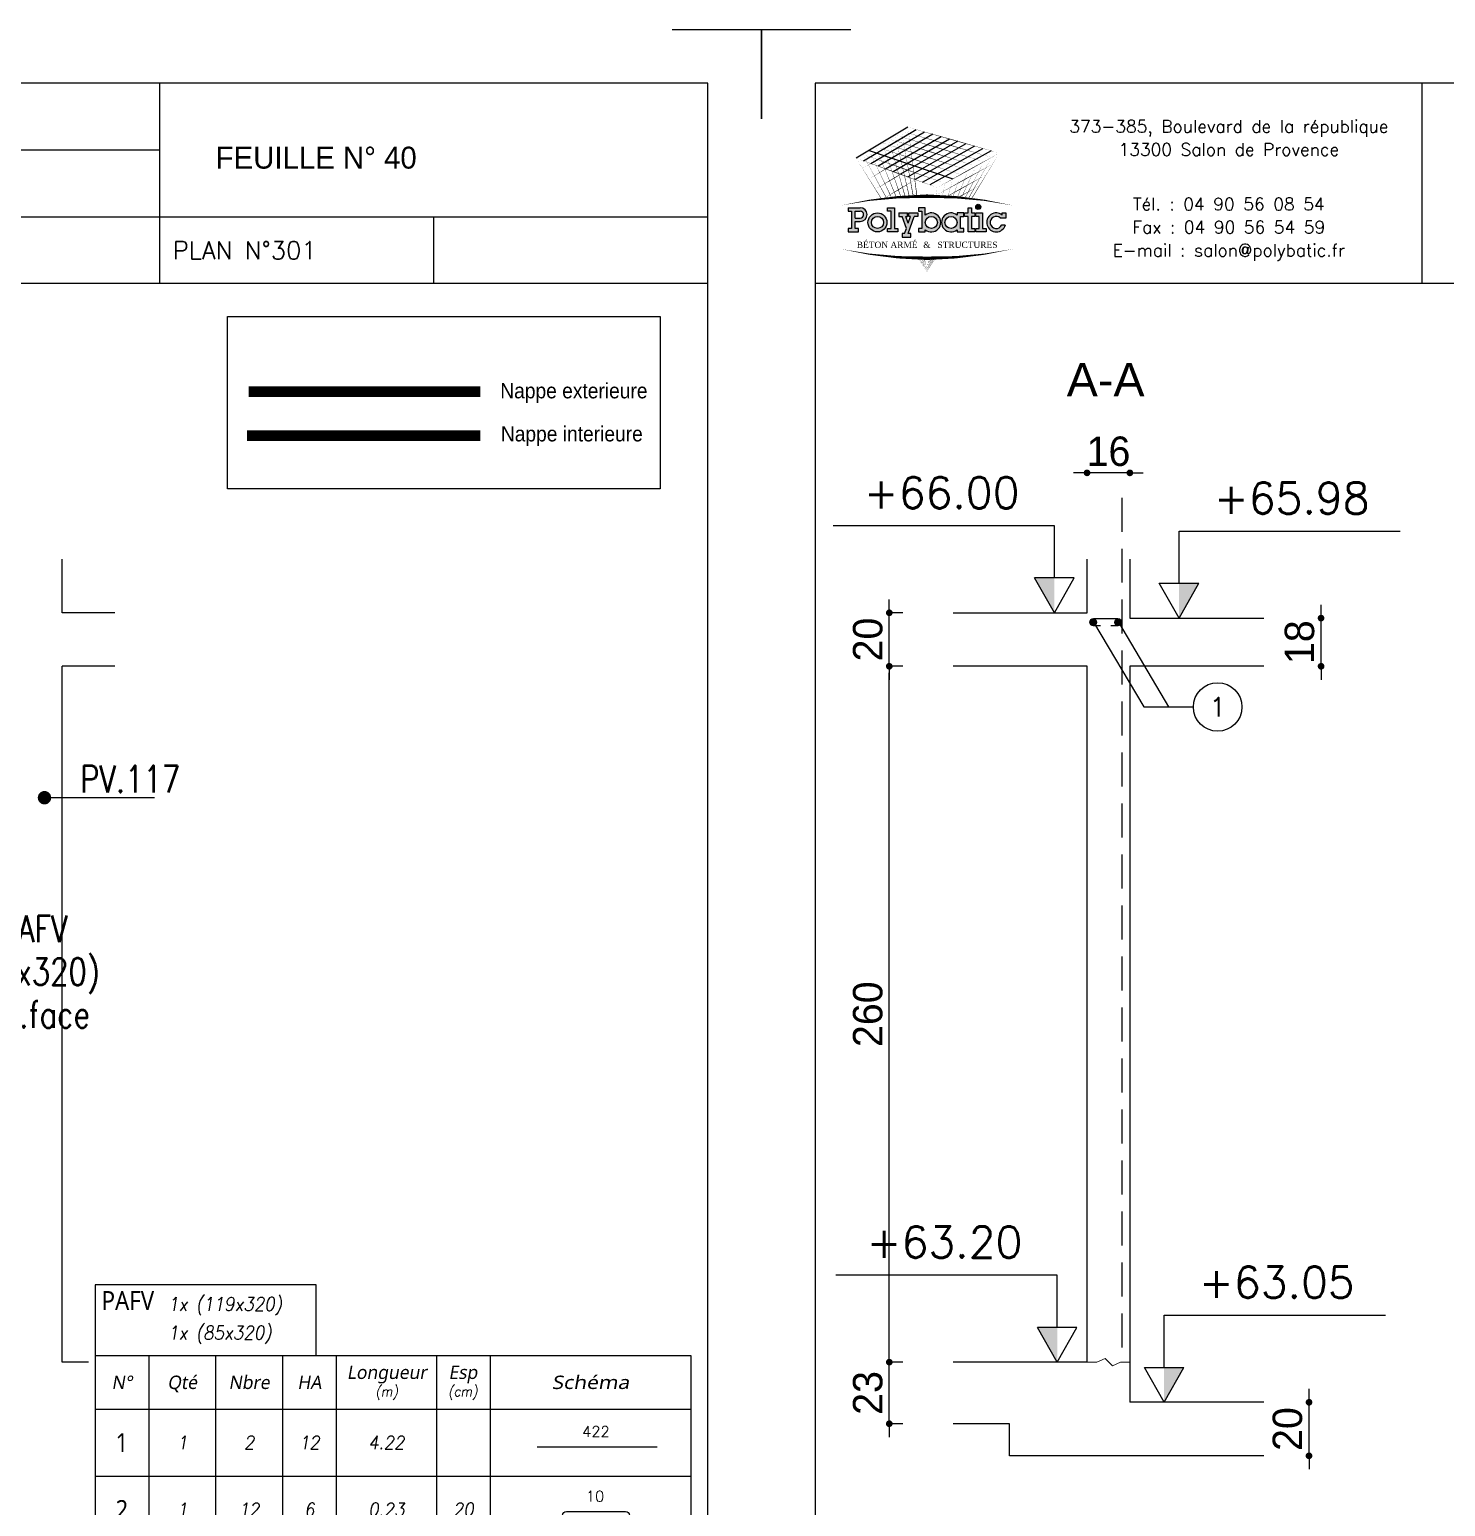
# Model space of a CAD drawing. Header units: metres. Extents: x -5618 to 118954, y -306 to 4637.
# Drawn here: x 30570 to 31099, y 1042 to 1594 of the extents above; entities that cross this region are included whole.
import ezdxf
from ezdxf.enums import TextEntityAlignment as Align

# ---------------------------------------------------------------- set-up
doc = ezdxf.new("R2010")
doc.units = ezdxf.units.M
doc.linetypes.add('CACHE', pattern=[9.525, 6.35, -3.175])
doc.linetypes.add('CACHEX2', pattern=[19.05, 12.7, -6.35])
for name, color, linetype in [('COTATION', 1, 'Continuous'), ('GO-CARTOUCHE', 7, 'Continuous'), ('GO-FER-HA', 140, 'Continuous'), ('GO-TEXTE', 9, 'Continuous'), ('GO-TEXTE-FER', 3, 'Continuous'), ('K_ENT_M_Building_V.76', 7, 'Continuous'), ('STR_COTATION', 1, 'Continuous'), ('STR_TS', 22, 'Continuous'), ('STR_TS_TXT', 7, 'Continuous'), ('STR_VOI-POT', 6, 'Continuous')]:
    doc.layers.add(name, color=color, linetype=linetype)
doc.layers.add('Kofragna_forma', color=7, linetype='Continuous', lineweight=70)
doc.styles.add('GrDimensions', font='simplex.shx')
doc.styles.add('POLYBATIC', font='TIMES.TTF')
doc.styles.add('schéma', font='simplex.shx')
doc.styles.add('Tableau', font='romans.shx', dxfattribs={"width": 0.9, "oblique": 10})
doc.styles.add('Tableau2', font='trebuc.TTF', dxfattribs={"width": 0.9, "oblique": 10})
doc.styles.add('TEXTE', font='romans.shx')
doc.styles.add('TEXTE TS', font='romans.shx', dxfattribs={"width": 0.7, "oblique": 15})
doc.styles.add('TEXTEBA', font='ARIAL.TTF')
doc.dimstyles.new('COUPE-20', dxfattribs={"dimscale": 0.5, "dimtxt": 22, "dimasz": 5, "dimexe": 0.05, "dimexo": 0, "dimgap": 5, "dimtad": 1, "dimdec": 0, "dimdsep": 46, "dimtxsty": 'Standard', "dimblk1": 'DOT', "dimblk2": 'DOT', "dimsah": 1, "dimcen": 0, "dimdle": 150, "dimclrd": 1, "dimclre": 1, "dimclrt": 7, "dimadec": 0, "dimazin": 0, "dimtfac": 1, "dimtdec": 0, "dimtix": 1, "dimtmove": 2, "dimatfit": 3, "dimldrblk": 'DOT', "dimfxl": 0, "dimtvp": 1, "dimtolj": 1, "dimtzin": 0, "dimarcsym": 0})

# ---------------------------------------------------------------- blocks, each defined once
blk = doc.blocks.new('ime')
at = {"layer": 'COTATION', "const_width": 2.5}
blk.add_lwpolyline([(1.25, 0, -1), (-1.25, 0, -1)], format="xyb", close=True, dxfattribs=at)
at = {"layer": 'COTATION'}
blk.add_lwpolyline([(41.09, 0), (0, 0)], dxfattribs=at)
at = {"layer": 'COTATION', "color": 7, "style": 'TEXTE TS', "width": 0.8}
blk.add_attdef('NAME', (9.08, 2), '', height=10, dxfattribs=at)
blk = doc.blocks.new('mrega')
at = {"layer": 'STR_TS_TXT', "style": 'TEXTE TS', "width": 0.8}
for tag, p in [('ST10', (14.48, 0)), ('DIM', (14.48, -16)), ('NOTE', (14.48, -32))]:
    blk.add_attdef(tag, text='', height=10, dxfattribs=at).set_placement(p, align=Align.CENTER)
blk = doc.blocks.new('Désignation')
at = {"layer": 'GO-TEXTE-FER'}
for p, q in [((0, 0.8), (8.9, 0.8)), ((0, 0.8), (0, 0)), ((0.8, 0.8), (0.8, 0)), ((1.8, 0.8), (1.8, 0)), ((2.8, 0.8), (2.8, 0)), ((3.6, 0.8), (3.6, 0)), ((5.1, 0.8), (5.1, 0)), ((5.9, 0.8), (5.9, 0)), ((8.9, 0.8), (8.9, 0)), ((0, 0), (8.9, 0))]:
    blk.add_line(p, q, dxfattribs=at)
at = {"layer": 'GO-TEXTE-FER', "style": 'Tableau2', "oblique": 10}
for s, p in [('N°', (0.4, 0.4)), ('Qté', (1.3, 0.4)), ('Nbre', (2.3, 0.4)), ('HA', (3.2, 0.4)), ('Longueur', (4.356, 0.55)), ('Esp', (5.494, 0.55))]:
    blk.add_text(s, height=0.2, dxfattribs=at).set_placement(p, align=Align.MIDDLE_CENTER)
at = {"layer": 'GO-TEXTE-FER', "style": 'Tableau2', "oblique": 10, "width": 1.2}
blk.add_text('Schéma', height=0.2, dxfattribs=at).set_placement((7.4, 0.4), align=Align.MIDDLE_CENTER)
at = {"layer": 'GO-TEXTE-FER', "color": 7, "style": 'Tableau', "oblique": 10, "width": 0.9}
for s, p in [('(m)', (4.356, 0.265)), ('(cm)', (5.494, 0.265))]:
    blk.add_text(s, height=0.15, dxfattribs=at).set_placement(p, align=Align.MIDDLE_CENTER)
blk = doc.blocks.new('Barre libre')
at = {"layer": 'GO-TEXTE-FER'}
for p, q in [((0, 0), (0, -1)), ((0, 0), (8.9, 0)), ((0.8, 0), (0.8, -1)), ((1.8, 0), (1.8, -1)), ((2.8, 0), (2.8, -1)), ((3.6, 0), (3.6, -1)), ((5.1, 0), (5.1, -1)), ((5.9, 0), (5.9, -1)), ((8.9, 0), (8.9, -1)), ((0, -1), (8.9, -1))]:
    blk.add_line(p, q, dxfattribs=at)
at = {"layer": 'GO-TEXTE-FER', "color": 1}
blk.add_line((6.603, -0.563), (8.394, -0.563), dxfattribs=at)
at = {"layer": 'GO-TEXTE-FER', "style": 'Tableau2', "width": 0.9}
blk.add_attdef('NUMERO', text='', height=0.28, dxfattribs=at).set_placement((0.4, -0.5), align=Align.MIDDLE_CENTER)
at = {"layer": 'GO-TEXTE-FER', "style": 'Tableau', "oblique": 10, "width": 0.9}
for tag, p in [('QUANTITE', (1.3, -0.5)), ('NOMBRE', (2.3, -0.5)), ('NUANCE', (3.2, -0.5)), ('LONGUEUR', (4.35, -0.5)), ('ESPACEMENTS', (5.5, -0.5))]:
    blk.add_attdef(tag, text='', height=0.2, dxfattribs=at).set_placement(p, align=Align.MIDDLE_CENTER)
at = {"layer": 'GO-TEXTE-FER', "color": 1, "style": 'Tableau'}
blk.add_attdef('Longueur', text='', height=0.16, dxfattribs=at).set_placement((7.481, -0.336), align=Align.MIDDLE_CENTER)
blk = doc.blocks.new('Epingle')
at = {"layer": 'GO-TEXTE-FER'}
for p, q in [((0, 0), (0, -1)), ((0, 0), (8.9, 0)), ((0.8, 0), (0.8, -1)), ((1.8, 0), (1.8, -1)), ((2.8, 0), (2.8, -1)), ((3.6, 0), (3.6, -1)), ((5.1, 0), (5.1, -1)), ((5.9, 0), (5.9, -1)), ((8.9, 0), (8.9, -1)), ((0, -1), (8.9, -1))]:
    blk.add_line(p, q, dxfattribs=at)
at = {"layer": 'GO-TEXTE-FER', "color": 1}
blk.add_lwpolyline([(7.162, -0.65), (7.042, -0.65, -1), (7.042, -0.53), (7.922, -0.53, -1), (7.922, -0.65), (7.802, -0.65)], format="xyb", dxfattribs=at)
at = {"layer": 'GO-TEXTE-FER', "style": 'Tableau2', "width": 0.9}
blk.add_attdef('NUMERO', text='', height=0.28, dxfattribs=at).set_placement((0.4, -0.5), align=Align.MIDDLE_CENTER)
at = {"layer": 'GO-TEXTE-FER', "style": 'Tableau', "oblique": 10, "width": 0.9}
for tag, p in [('QUANTITE', (1.3, -0.5)), ('NOMBRE', (2.3, -0.5)), ('NUANCE', (3.2, -0.5)), ('LONGUEUR', (4.35, -0.5)), ('ESPACEMENTS', (5.5, -0.5))]:
    blk.add_attdef(tag, text='', height=0.2, dxfattribs=at).set_placement(p, align=Align.MIDDLE_CENTER)
at = {"layer": 'GO-TEXTE-FER', "color": 1, "style": 'Tableau'}
blk.add_attdef('Longueur', text='', height=0.16, dxfattribs=at).set_placement((7.469, -0.303), align=Align.MIDDLE_CENTER)
blk = doc.blocks.new('A$C492E529B')
h = blk.add_hatch(color=256)
h.paths.add_polyline_path([(-1.983, 0.1), (-2.083, 0.1), (-2.083, 0.3), (-1.933, 0.3, 1), (-1.933, 0.7), (-2.283, 0.7), (-2.283, 0.6), (-2.183, 0.6), (-2.183, 0.1), (-2.283, 0.1), (-2.283, 0), (-1.983, 0)])
h.paths.add_polyline_path([(-2.083, 0.4), (-2.083, 0.6), (-1.933, 0.6, -1), (-1.933, 0.4)], flags=16)
h = blk.add_hatch(color=256)
h.paths.add_polyline_path([(-1.158, 0.275, 1), (-1.708, 0.275, 1)])
h.paths.add_polyline_path([(-1.608, 0.275, -1), (-1.258, 0.275, -1)], flags=16)
for color, points in [(256, [(-0.938, 0.7), (-1.138, 0.7), (-1.138, 0.6), (-1.038, 0.6), (-1.038, 0.1), (-1.138, 0.1), (-1.138, 0), (-0.838, 0), (-0.838, 0.1), (-0.938, 0.1)]), (256, [(-0.367, 0.45), (-0.268, 0.45), (-0.268, 0.55), (-0.523, 0.55), (-0.523, 0.45), (-0.473, 0.45), (-0.543, 0.253), (-0.612, 0.45), (-0.562, 0.45), (-0.562, 0.55), (-0.818, 0.55), (-0.818, 0.45), (-0.718, 0.45), (-0.595, 0.101), (-0.648, -0.05), (-0.718, -0.05), (-0.718, -0.15), (-0.468, -0.15), (-0.468, -0.05), (-0.543, -0.05)]), (256, [(1.393, 0.55), (1.292, 0.55), (1.292, 0.7), (1.193, 0.7), (1.193, 0.55), (1.093, 0.55), (1.093, 0.45), (1.193, 0.45), (1.193, 0), (1.393, 0), (1.393, 0.1), (1.292, 0.1), (1.292, 0.45), (1.393, 0.45)]), (140, [(1.413, 0.725, 1), (1.563, 0.725, 1)]), (256, [(1.613, 0.55), (1.413, 0.55), (1.413, 0.45), (1.513, 0.45), (1.513, 0.1), (1.413, 0.1), (1.413, 0), (1.712, 0), (1.712, 0.1), (1.613, 0.1)]), (256, [(2.13, 0.4), (2.283, 0.4), (2.283, 0.55), (2.183, 0.55), (2.183, 0.487, 3.359496), (2.272, 0.2), (2.166, 0.2, -3.125802)])]:
    blk.add_hatch(color=color).paths.add_polyline_path(points)
h = blk.add_hatch(color=256)
h.paths.add_polyline_path([(-0.047, 0.487), (-0.047, 0.7), (-0.248, 0.7), (-0.248, 0.6), (-0.147, 0.6), (-0.147, 0.1), (-0.248, 0.1), (-0.248, 0), (-0.047, 0), (-0.047, 0.063, 2.12132)])
h.paths.add_polyline_path([(-0.047, 0.275, -1), (0.303, 0.275, -1)], flags=16)
h = blk.add_hatch(color=256)
h.paths.add_polyline_path([(1.073, 0.1), (0.973, 0.1), (0.973, 0.45), (1.073, 0.45), (1.073, 0.55), (0.873, 0.55), (0.873, 0.487, 2.12132), (0.873, 0.063), (0.873, 0), (1.073, 0)])
h.paths.add_polyline_path([(0.523, 0.275, -1), (0.873, 0.275, -1)], flags=16)
for p, q in [((-0.595, 0.101), (-0.718, 0.45)), ((-0.543, 0.253), (-0.612, 0.45)), ((-0.543, -0.05), (-0.367, 0.45)), ((-0.543, 0.253), (-0.473, 0.45)), ((0.873, 0.55), (0.873, 0.487)), ((1.073, 0.55), (0.873, 0.55)), ((0.973, 0.1), (0.973, 0.45)), ((0.973, 0.45), (1.073, 0.45)), ((1.073, 0.45), (1.073, 0.55)), ((-0.648, -0.05), (-0.595, 0.101)), ((0.873, 0.063), (0.873, 0)), ((1.073, 0.1), (0.973, 0.1)), ((1.073, 0), (1.073, 0.1)), ((2.166, 0.2), (2.272, 0.2)), ((0.873, 0), (1.073, 0))]:
    blk.add_line(p, q)
for points in [[(-2.283, 0.7), (-1.933, 0.7)], [(-2.283, 0.7), (-2.283, 0.6), (-2.183, 0.6), (-2.183, 0.1), (-2.283, 0.1), (-2.283, 0), (-1.983, 0), (-1.983, 0.1), (-2.083, 0.1), (-2.083, 0.3), (-1.933, 0.3)], [(-2.083, 0.4), (-2.083, 0.6), (-1.933, 0.6)], [(-1.138, 0.7), (-0.938, 0.7), (-0.938, 0.1), (-0.838, 0.1), (-0.838, 0), (-1.138, 0), (-1.138, 0.1), (-1.038, 0.1), (-1.038, 0.6), (-1.138, 0.6), (-1.138, 0.7)], [(-0.818, 0.55), (-0.562, 0.55)], [(-0.818, 0.55), (-0.818, 0.45), (-0.718, 0.45)], [(-0.612, 0.45), (-0.562, 0.45), (-0.562, 0.55)], [(-0.523, 0.55), (-0.268, 0.55), (-0.268, 0.45), (-0.367, 0.45)], [(-0.473, 0.45), (-0.523, 0.45), (-0.523, 0.55)], [(-0.248, 0.7), (-0.248, 0.6), (-0.147, 0.6), (-0.147, 0.1), (-0.248, 0.1), (-0.248, 0), (-0.047, 0), (-0.047, 0.063)], [(-0.047, 0.487), (-0.047, 0.7), (-0.248, 0.7)], [(1.093, 0.55), (1.193, 0.55), (1.193, 0.7), (1.292, 0.7), (1.292, 0.55), (1.393, 0.55), (1.393, 0.45), (1.292, 0.45), (1.292, 0.1), (1.393, 0.1), (1.393, 0), (1.193, 0), (1.193, 0.45), (1.093, 0.45)], [(1.093, 0.45), (1.093, 0.55)], [(1.413, 0.45), (1.413, 0.55), (1.613, 0.55), (1.613, 0.1), (1.712, 0.1), (1.712, 0), (1.413, 0), (1.413, 0.1), (1.513, 0.1), (1.513, 0.45), (1.413, 0.45)], [(2.183, 0.487), (2.183, 0.55), (2.283, 0.55), (2.283, 0.4), (2.13, 0.4)], [(-2.083, 0.4), (-1.933, 0.4)], [(-0.648, -0.05), (-0.718, -0.05), (-0.718, -0.15), (-0.468, -0.15), (-0.468, -0.05), (-0.543, -0.05)]]:
    blk.add_lwpolyline(points)
for centre, radius in [((-1.433, 0.275), 0.275), ((-1.433, 0.275), 0.175), ((0.128, 0.275), 0.175), ((0.698, 0.275), 0.175)]:
    blk.add_circle(centre, radius)
at = {"color": 140}
blk.add_circle((1.488, 0.725), 0.075, dxfattribs=at)
for centre, radius, start, end in [((-1.933, 0.5), 0.2, 270, 90), ((-1.933, 0.5), 0.1, 270, 90), ((0.128, 0.275), 0.275, 230.4788, 129.5212), ((0.698, 0.275), 0.275, 50.4788, 309.5212), ((2.008, 0.275), 0.275, 50.4788, 344.1734), ((2.008, 0.275), 0.175, 45.5847, 334.6231)]:
    blk.add_arc(centre, radius, start, end)
blk = doc.blocks.new('POLYBATIC')
at = {"color": 140}
for p, q in [((-0.43, 3.281), (-1.602, 2.578)), ((-1.435, 2.518), (-0.241, 3.228)), ((-1.268, 2.457), (-0.053, 3.175)), ((0.135, 3.121), (-1.101, 2.397)), ((-0.934, 2.337), (0.323, 3.068)), ((-0.767, 2.276), (0.511, 3.015)), ((-1.309, 2.754), (0.586, 2.109)), ((0.7, 2.962), (-0.6, 2.216)), ((-0.433, 2.156), (0.888, 2.908)), ((1.076, 2.855), (-0.266, 2.095)), ((-0.099, 2.035), (1.264, 2.802)), ((1.452, 2.749), (0.067, 1.974))]:
    blk.add_line(p, q, dxfattribs=at)
for points in [[(-1.016, 2.93, 0.0156, 0, 0), (-0.43, 3.281, 0, 0, 0)], [(0.122, 2.71, 0.0156, 0, 0), (-0.869, 3.018, 0, 0, 0)], [(-0.491, 1.706, 0.0136, 0, 0), (-0.869, 3.018, 0, 0, 0)], [(-0.838, 2.873, 0.0156, 0, 0), (-0.241, 3.228, 0, 0, 0)], [(0.283, 2.803, 0.0156, 0, 0), (-0.723, 3.105, 0, 0, 0)], [(-0.398, 1.71, 0.014, 0, 0), (-0.723, 3.105, 0, 0, 0)], [(-0.661, 2.816, 0.0156, 0, 0), (-0.053, 3.175, 0, 0, 0)], [(0.444, 2.896, 0.0156, 0, 0), (-0.576, 3.193, 0, 0, 0)], [(-0.309, 1.714, 0.0145, 0, 0), (-0.576, 3.193, 0, 0, 0)], [(-0.483, 2.759, 0.0156, 0, 0), (0.135, 3.121, 0, 0, 0)], [(0.605, 2.988, 0.0156, 0, 0), (-0.43, 3.281, 0, 0, 0)], [(-0.225, 1.716, 0.0149, 0, 0), (-0.43, 3.281, 0, 0, 0)], [(-0.305, 2.702, 0.0156, 0, 0), (0.323, 3.068, 0, 0, 0)], [(-0.128, 2.646, 0.0156, 0, 0), (0.511, 3.015, 0, 0, 0)], [(-1.602, 2.578, 0, 0.0156, 0), (-1.016, 2.93, 0, 0, 0)], [(-1.435, 2.518, 0, 0.0156, 0), (-0.838, 2.873, 0, 0, 0)], [(-0.361, 2.432, 0.0156, 0, 0), (-1.309, 2.754, 0, 0, 0)], [(-0.8, 1.684, 0.0121, 0, 0), (-1.309, 2.754, 0, 0, 0)], [(-1.268, 2.457, 0, 0.0156, 0), (-0.661, 2.816, 0, 0, 0)], [(-0.2, 2.524, 0.0156, 0, 0), (-1.162, 2.842, 0, 0, 0)], [(-0.692, 1.693, 0.0126, 0, 0), (-1.162, 2.842, 0, 0, 0)], [(-1.101, 2.397, 0, 0.0156, 0), (-0.483, 2.759, 0, 0, 0)], [(-0.039, 2.617, 0.0156, 0, 0), (-1.016, 2.93, 0, 0, 0)], [(-0.589, 1.7, 0.0131, 0, 0), (-1.016, 2.93, 0, 0, 0)], [(-0.934, 2.337, 0, 0.0156, 0), (-0.305, 2.702, 0, 0, 0)], [(-0.391, 2.983, 0, 0.0156, 0), (-0.923, 2.663, 0, 0, 0)], [(-0.352, 2.685, 0, 0.0156, 0), (-0.831, 2.397, 0, 0, 0)], [(0.05, 2.589, 0.0156, 0, 0), (0.7, 2.962, 0, 0, 0)], [(1.113, 2.402, 0, 0.0156, 0), (0.122, 2.71, 0, 0, 0)], [(0.227, 2.532, 0.0156, 0, 0), (0.888, 2.908, 0, 0, 0)], [(1.289, 2.5, 0, 0.0156, 0), (0.283, 2.803, 0, 0, 0)], [(0.405, 2.475, 0.0156, 0, 0), (1.076, 2.855, 0, 0, 0)], [(1.465, 2.598, 0, 0.0156, 0), (0.444, 2.896, 0, 0, 0)], [(0.582, 2.418, 0.0156, 0, 0), (1.264, 2.802, 0, 0, 0)], [(1.641, 2.695, 0, 0.0156, 0), (0.605, 2.988, 0, 0, 0)], [(0.76, 2.362, 0.0156, 0, 0), (1.452, 2.749, 0, 0, 0)], [(0.937, 2.305, 0.0156, 0, 0), (1.641, 2.695, 0, 0, 0)], [(1.012, 1.663, 0.012, 0, 0), (1.641, 2.695, 0, 0, 0)], [(-0.684, 2.246, 0.0156, 0, 0), (-1.602, 2.578, 0, 0, 0)], [(-1.031, 1.66, 0.0111, 0, 0), (-1.602, 2.578, 0, 0, 0)], [(-1.456, 2.344, 0, 0.0156, 0), (-0.923, 2.663, 0, 0, 0)], [(-0.522, 2.339, 0.0156, 0, 0), (-1.455, 2.666, 0, 0, 0)], [(-0.913, 1.673, 0.0116, 0, 0), (-1.455, 2.666, 0, 0, 0)], [(-1.31, 2.109, 0, 0.0156, 0), (-0.831, 2.397, 0, 0, 0)], [(-0.767, 2.276, 0, 0.0156, 0), (-0.128, 2.646, 0, 0, 0)], [(-0.312, 2.386, 0, 0.0156, 0), (-0.739, 2.131, 0, 0, 0)], [(-0.6, 2.216, 0, 0.0156, 0), (0.05, 2.589, 0, 0, 0)], [(0.41, 2.012, 0, 0.0156, 0), (-0.522, 2.339, 0, 0, 0)], [(-0.433, 2.156, 0, 0.0156, 0), (0.227, 2.532, 0, 0, 0)], [(0.586, 2.109, 0, 0.0156, 0), (-0.361, 2.432, 0, 0, 0)], [(-0.266, 2.095, 0, 0.0156, 0), (0.405, 2.475, 0, 0, 0)], [(0.762, 2.207, 0, 0.0156, 0), (-0.2, 2.524, 0, 0, 0)], [(-0.099, 2.035, 0, 0.0156, 0), (0.582, 2.418, 0, 0, 0)], [(0.937, 2.305, 0, 0.0156, 0), (-0.039, 2.617, 0, 0, 0)], [(0.067, 1.974, 0, 0.0156, 0), (0.76, 2.362, 0, 0, 0)], [(0.781, 1.685, 0.00933, 0, 0), (1.113, 2.402, 0, 0, 0)], [(0.852, 2.095, 0.0156, 0, 0), (1.491, 2.45, 0, 0, 0)], [(0.865, 1.678, 0.0103, 0, 0), (1.289, 2.5, 0, 0, 0)], [(0.942, 1.67, 0.0112, 0, 0), (1.465, 2.598, 0, 0, 0)], [(-1.165, 1.875, 0, 0.0156, 0), (-0.739, 2.131, 0, 0, 0)], [(0.234, 1.914, 0, 0.0156, 0), (-0.684, 2.246, 0, 0, 0)], [(-0.273, 2.088, 0, 0.0156, 0), (-0.646, 1.864, 0, 0, 0)], [(0.213, 1.74, 0, 0.0156, 0), (0.852, 2.095, 0, 0, 0)], [(0.234, 1.914, 0, 0.0156, 0), (0.937, 2.305, 0, 0, 0)], [(0.349, 1.712, 0.00465, 0, 0), (0.41, 2.012, 0, 0, 0)], [(0.474, 1.706, 0.00597, 0, 0), (0.586, 2.109, 0, 0, 0)], [(0.587, 1.7, 0.00718, 0, 0), (0.762, 2.207, 0, 0, 0)], [(0.689, 1.693, 0.0083, 0, 0), (0.937, 2.305, 0, 0, 0)], [(0.765, 1.884, 0.0156, 0, 0), (1.342, 2.205, 0, 0, 0)], [(-1.953, 1.508, 0, 0.0781, -0.053843), (0, 1.719, 0, 0, 0)], [(-1.019, 1.641, 0, 0.0156, 0), (-0.646, 1.864, 0, 0, 0)], [(-0.234, 1.79, 0, 0.00638, 0), (-0.365, 1.711, 0, 0.00638, 0)], [(1.953, 1.508, 0, 0.0781, 0.053843), (0, 1.719, 0, 0, 0)], [(0.21, 1.716, 0.00323, 0, 0), (0.234, 1.914, 0, 0, 0)], [(0.447, 1.708, 0.00693, 0.0156, 0), (0.767, 1.886, 0, 0, 0)], [(0.68, 1.675, 0.0156, 0, 0), (1.193, 1.96, 0, 0, 0)], [(0.96, 1.668, 0.00293, 0, 0), (1.044, 1.715, 0, 0, 0)], [(-1.953, 0.523, 0, 0.0781, 0.053843), (0, 0.312, 0, 0, 0)], [(1.953, 0.523, 0, 0.0781, -0.053843), (0, 0.312, 0, 0, 0)], [(0, 0, 0, 0.00381, 0), (-0.195, 0.315, 0, 0.00381, 0)], [(0, 0, 0, 0.00368, 0), (-0.171, 0.314, 0, 0.00368, 0)], [(0, 0, 0, 0.00356, 0), (-0.149, 0.314, 0, 0.00356, 0)], [(0, 0, 0, 0.00345, 0), (-0.128, 0.313, 0, 0.00345, 0)], [(0, 0, 0, 0.00334, 0), (-0.109, 0.313, 0, 0.00334, 0)], [(0, 0, 0, 0.00324, 0), (-0.09, 0.313, 0, 0.00324, 0)], [(0, 0, 0, 0.00315, 0), (-0.073, 0.313, 0, 0.00315, 0)], [(0, 0, 0, 0.00306, 0), (-0.056, 0.313, 0, 0.00306, 0)], [(0, 0, 0, 0.00306, 0), (-0.056, 0.313, 0, 0.00306, 0)], [(0, 0, 0, 0.00298, 0), (-0.041, 0.313, 0, 0.00298, 0)], [(0, 0, 0, 0.0051, 0), (0.038, 0.313, 0, 0.0051, 0)], [(0, 0, 0, 0.00425, 0), (0.127, 0.313, 0, 0.00425, 0)], [(0, 0, 0, 0.00408, 0), (0.145, 0.314, 0, 0.00408, 0)], [(0, 0, 0, 0.00392, 0), (0.162, 0.314, 0, 0.00392, 0)], [(0, 0, 0, 0.00378, 0), (0.177, 0.314, 0, 0.00378, 0)], [(0, 0, 0, 0.00365, 0), (0.191, 0.315, 0, 0.00365, 0)], [(0, 0, 0, 0.00486, 0), (0.064, 0.313, 0, 0.00486, 0)], [(0, 0, 0, 0.00464, 0), (0.087, 0.313, 0, 0.00464, 0)], [(0, 0, 0, 0.00443, 0), (0.108, 0.313, 0, 0.00443, 0)]]:
    blk.add_lwpolyline(points, format="xyseb", dxfattribs=at)
at = {"color": 5, "xscale": 0.78125, "yscale": 0.78125, "zscale": 0.78125}
blk.add_blockref('A$C492E529B', (0, 0.91), dxfattribs=at)
at = {"lineweight": 60, "style": 'POLYBATIC'}
for s, p in [('BÉTON ARMÉ', (-1.587, 0.547)), ('STRUCTURES', (0.24, 0.547))]:
    blk.add_text(s, height=0.1406, dxfattribs=at).set_placement(p)
at = {"color": 140, "style": 'POLYBATIC'}
blk.add_text('&', height=0.141, dxfattribs=at).set_placement((0, 0.547), align=Align.CENTER)
blk = doc.blocks.new('_DOT')
at = {"color": 0, "linetype": 'ByBlock'}
blk.add_line((-0.5, 0), (-1, 0), dxfattribs=at)
at = {"color": 0, "linetype": 'ByBlock', "const_width": 0.5}
blk.add_lwpolyline([(-0.25, 0, 1), (0.25, 0, 1)], format="xyb", close=True, dxfattribs=at)
blk = doc.blocks.new('*D924')
at = {"layer": 'COTATION', "color": 1, "lineweight": -2, "ltscale": 4.5}
for p, q in [((30890.94, 1098.29), (30890.94, 1100.79)), ((30895.94, 1095.79), (30890.92, 1095.79)), ((30890.94, 1072.79), (30890.94, 1095.79)), ((30895.94, 1072.79), (30890.92, 1072.79)), ((30890.94, 1070.29), (30890.94, 1067.79))]:
    blk.add_line(p, q, dxfattribs=at)
at = {"layer": 'DEFPOINTS', "color": 0, "lineweight": -3, "ltscale": 4.5}
for p in [(30890.94, 1095.79), (30914.79, 1095.79), (30914.79, 1072.79)]:
    blk.add_point(p, dxfattribs=at)
at = {"layer": 'COTATION', "color": 1, "lineweight": -2, "ltscale": 4.5, "xscale": 2.5, "yscale": 2.5, "zscale": 2.5}
for p, rotation in [((30890.94, 1095.79), 270), ((30890.94, 1072.79), 90)]:
    blk.add_blockref('_DOT', p, dxfattribs=dict(at, rotation=rotation))
at = {"layer": 'COTATION', "color": 7, "lineweight": -3, "ltscale": 4.5, "insert": (30882.94, 1084.29), "char_height": 11, "attachment_point": 5, "rotation": 90}
blk.add_mtext('\\A1;23', dxfattribs=at)
blk = doc.blocks.new('*D925')
at = {"layer": 'COTATION', "color": 1, "lineweight": -2, "ltscale": 4.5}
for p, q in [((30895.94, 1355.79), (30890.92, 1355.79)), ((30890.94, 1098.29), (30890.94, 1353.29)), ((30895.94, 1095.79), (30890.92, 1095.79))]:
    blk.add_line(p, q, dxfattribs=at)
at = {"layer": 'DEFPOINTS', "color": 0, "lineweight": -3, "ltscale": 4.5}
for p in [(30890.94, 1355.79), (30914.79, 1355.79), (30914.79, 1095.79)]:
    blk.add_point(p, dxfattribs=at)
at = {"layer": 'COTATION', "color": 1, "lineweight": -2, "ltscale": 4.5, "xscale": 2.5, "yscale": 2.5, "zscale": 2.5}
for p, rotation in [((30890.94, 1355.79), 90), ((30890.94, 1095.79), 270)]:
    blk.add_blockref('_DOT', p, dxfattribs=dict(at, rotation=rotation))
at = {"layer": 'COTATION', "color": 7, "lineweight": -3, "ltscale": 4.5, "insert": (30882.94, 1225.79), "char_height": 11, "attachment_point": 5, "rotation": 90}
blk.add_mtext('\\A1;260', dxfattribs=at)
blk = doc.blocks.new('*D926')
at = {"layer": 'COTATION', "color": 1, "lineweight": -2, "ltscale": 4.5}
for p, q in [((30890.94, 1378.29), (30890.94, 1380.79)), ((30895.94, 1375.79), (30890.92, 1375.79)), ((30890.94, 1355.79), (30890.94, 1375.79)), ((30895.94, 1355.79), (30890.92, 1355.79)), ((30890.94, 1353.29), (30890.94, 1350.79))]:
    blk.add_line(p, q, dxfattribs=at)
at = {"layer": 'DEFPOINTS', "color": 0, "lineweight": -3, "ltscale": 4.5}
for p in [(30890.94, 1375.79), (30914.79, 1375.79), (30914.79, 1355.79)]:
    blk.add_point(p, dxfattribs=at)
at = {"layer": 'COTATION', "color": 1, "lineweight": -2, "ltscale": 4.5, "xscale": 2.5, "yscale": 2.5, "zscale": 2.5}
for p, rotation in [((30890.94, 1375.79), 270), ((30890.94, 1355.79), 90)]:
    blk.add_blockref('_DOT', p, dxfattribs=dict(at, rotation=rotation))
at = {"layer": 'COTATION', "color": 7, "lineweight": -3, "ltscale": 4.5, "insert": (30882.94, 1365.79), "char_height": 11, "attachment_point": 5, "rotation": 90}
blk.add_mtext('\\A1;20', dxfattribs=at)
blk = doc.blocks.new('*D927')
at = {"layer": 'DEFPOINTS', "color": 0, "lineweight": -3, "ltscale": 4.5}
for p in [(30964.79, 1428.07), (30964.79, 1395.79, 187.69), (30980.79, 1395.79, 187.69)]:
    blk.add_point(p, dxfattribs=at)
at = {"layer": 'STR_COTATION', "color": 1, "lineweight": -2, "ltscale": 4.5}
for p, q in [((30962.29, 1428.07), (30959.79, 1428.07)), ((30964.79, 1428.08), (30964.79, 1428.09)), ((30980.79, 1428.07), (30964.79, 1428.07)), ((30980.79, 1428.08), (30980.79, 1428.09)), ((30983.29, 1428.07), (30985.79, 1428.07))]:
    blk.add_line(p, q, dxfattribs=at)
at = {"layer": 'STR_COTATION', "color": 1, "lineweight": -2, "ltscale": 4.5, "xscale": 2.5, "yscale": 2.5, "zscale": 2.5}
blk.add_blockref('_DOT', (30964.79, 1428.07), dxfattribs=at)
at = {"layer": 'STR_COTATION', "color": 1, "lineweight": -2, "ltscale": 4.5, "xscale": 2.5, "yscale": 2.5, "zscale": 2.5, "rotation": 180}
blk.add_blockref('_DOT', (30980.79, 1428.07), dxfattribs=at)
at = {"layer": 'STR_COTATION', "color": 7, "lineweight": -3, "ltscale": 4.5, "insert": (30972.79, 1436.07), "char_height": 11, "attachment_point": 5}
blk.add_mtext('\\A1;16', dxfattribs=at)
blk = doc.blocks.new('*D928')
at = {"layer": 'DEFPOINTS', "color": 0, "lineweight": -3, "ltscale": 4.5}
for p in [(31030.79, 1080.79, 187.69), (31047.69, 1080.79), (31028.81, 1060.79, 187.69)]:
    blk.add_point(p, dxfattribs=at)
at = {"layer": 'STR_COTATION', "color": 1, "lineweight": -2, "ltscale": 4.5}
for p, q in [((31047.69, 1083.29), (31047.69, 1085.79)), ((31047.69, 1060.79), (31047.69, 1080.79)), ((31047.71, 1080.79), (31047.72, 1080.79)), ((31047.71, 1060.79), (31047.72, 1060.79)), ((31047.69, 1058.29), (31047.69, 1055.79))]:
    blk.add_line(p, q, dxfattribs=at)
at = {"layer": 'STR_COTATION', "color": 1, "lineweight": -2, "ltscale": 4.5, "xscale": 2.5, "yscale": 2.5, "zscale": 2.5}
for p, rotation in [((31047.69, 1080.79), 270), ((31047.69, 1060.79), 90)]:
    blk.add_blockref('_DOT', p, dxfattribs=dict(at, rotation=rotation))
at = {"layer": 'STR_COTATION', "color": 7, "lineweight": -3, "ltscale": 4.5, "insert": (31039.69, 1070.79), "char_height": 11, "attachment_point": 5, "rotation": 90}
blk.add_mtext('\\A1;20', dxfattribs=at)
blk = doc.blocks.new('*D923')
at = {"layer": 'DEFPOINTS', "color": 0, "lineweight": -3, "ltscale": 4.5}
for p in [(31030.79, 1373.79, 281.53), (31052.19, 1373.79), (31030.79, 1355.79, 281.53)]:
    blk.add_point(p, dxfattribs=at)
at = {"layer": 'STR_COTATION', "color": 1, "lineweight": -2, "ltscale": 4.5}
for p, q in [((31052.19, 1376.29), (31052.19, 1378.79)), ((31052.19, 1355.79), (31052.19, 1373.79)), ((31052.21, 1373.79), (31052.21, 1373.79)), ((31052.19, 1353.29), (31052.19, 1350.79)), ((31052.21, 1355.79), (31052.21, 1355.79))]:
    blk.add_line(p, q, dxfattribs=at)
at = {"layer": 'STR_COTATION', "color": 1, "lineweight": -2, "ltscale": 4.5, "xscale": 2.5, "yscale": 2.5, "zscale": 2.5}
for p, rotation in [((31052.19, 1373.79), 270), ((31052.19, 1355.79), 90)]:
    blk.add_blockref('_DOT', p, dxfattribs=dict(at, rotation=rotation))
at = {"layer": 'STR_COTATION', "color": 7, "lineweight": -3, "ltscale": 4.5, "insert": (31044.19, 1364.79), "char_height": 11, "attachment_point": 5, "rotation": 90}
blk.add_mtext('\\A1;18', dxfattribs=at)

msp = doc.modelspace()

# ---------------------------------------------------------------- linework, layer by layer
for p, q in [((30618.37, 1573.74), (30618.37, 1498.77)), ((30455.4, 1548.71), (30618.37, 1548.71)), ((30455.4, 1523.72), (30618.37, 1523.72)), ((30618.37, 1523.74), (30823.22, 1523.74)), ((30720.71, 1523.74), (30720.71, 1498.77))]:
    msp.add_line(p, q)
at = {"color": 7, "linetype": 'Continuous', "lineweight": -3}
for p, q in [((30959.96, 1388.79, 187.69), (30945.21, 1388.79, 187.69)), ((30952.58, 1375.79, 187.69), (30945.21, 1388.79, 187.69)), ((30959.96, 1388.79, 187.69), (30945.21, 1388.79, 187.69)), ((30952.58, 1375.79, 187.69), (30945.21, 1388.79, 187.69)), ((30952.58, 1375.79, 187.69), (30959.96, 1388.79, 187.69)), ((30952.58, 1375.79, 187.69), (30959.96, 1388.79, 187.69)), ((30991.77, 1386.79, 281.53), (31006.52, 1386.79, 281.53)), ((30999.15, 1373.79, 281.53), (30991.77, 1386.79, 281.53)), ((30991.77, 1386.79, 281.53), (31006.52, 1386.79, 281.53)), ((30999.15, 1373.79, 281.53), (30991.77, 1386.79, 281.53)), ((30999.15, 1373.79, 281.53), (31006.52, 1386.79, 281.53)), ((30999.15, 1373.79, 281.53), (31006.52, 1386.79, 281.53)), ((30961.01, 1108.79, 187.69), (30946.26, 1108.79, 187.69)), ((30953.64, 1095.79, 187.69), (30946.26, 1108.79, 187.69)), ((30961.01, 1108.79, 187.69), (30946.26, 1108.79, 187.69)), ((30953.64, 1095.79, 187.69), (30946.26, 1108.79, 187.69)), ((30953.64, 1095.79, 187.69), (30961.01, 1108.79, 187.69)), ((30953.64, 1095.79, 187.69), (30961.01, 1108.79, 187.69)), ((30986.2, 1093.79, 187.69), (31000.95, 1093.79, 187.69)), ((30993.58, 1080.79, 187.69), (30986.2, 1093.79, 187.69)), ((30986.2, 1093.79, 187.69), (31000.95, 1093.79, 187.69)), ((30993.58, 1080.79, 187.69), (30986.2, 1093.79, 187.69)), ((30993.58, 1080.79, 187.69), (31000.95, 1093.79, 187.69)), ((30993.58, 1080.79, 187.69), (31000.95, 1093.79, 187.69))]:
    msp.add_line(p, q, dxfattribs=at)
for points in [[(30809.89, 1593.71), (30843.22, 1593.71), (30843.22, 1560.38)], [(30843.22, 1560.38), (30843.22, 1593.71), (30876.55, 1593.71)], [(31089.86, 1573.71), (31089.86, 1498.77)], [(30823.22, 1498.77), (29873.32, 1498.77)], [(32223.08, 1498.77), (30863.22, 1498.77)]]:
    msp.add_lwpolyline(points)
for points in [[(29873.32, 1573.71), (29873.32, 913.78), (30823.22, 913.78), (30823.22, 1573.71)], [(30863.22, 1573.71), (30863.22, 623.81), (32223.08, 623.81), (32223.08, 1573.71)]]:
    msp.add_lwpolyline(points, close=True)
at = {"lineweight": 18, "elevation": 187.69}
msp.add_lwpolyline([(30980.79, 1095.79), (30977.32, 1095.79), (30974.3, 1094.36), (30971.55, 1097.13), (30968.39, 1095.79), (30964.79, 1095.79)], dxfattribs=at)
at = {"color": 7, "linetype": 'Continuous', "lineweight": -3}
for points in [[(30945.21, 1388.79, 187.69), (30952.58, 1375.79, 187.69), (30952.58, 1388.76, 187.69)], [(30945.21, 1388.79, 187.69), (30952.58, 1375.79, 187.69), (30952.58, 1388.76, 187.69)], [(31006.52, 1386.79, 281.53), (30999.15, 1373.79, 281.53), (30999.15, 1386.76, 281.53)], [(31006.52, 1386.79, 281.53), (30999.15, 1373.79, 281.53), (30999.15, 1386.76, 281.53)], [(30946.26, 1108.79, 187.69), (30953.64, 1095.79, 187.69), (30953.64, 1108.75, 187.69)], [(30946.26, 1108.79, 187.69), (30953.64, 1095.79, 187.69), (30953.64, 1108.75, 187.69)], [(31000.95, 1093.79, 187.69), (30993.58, 1080.79, 187.69), (30993.58, 1093.75, 187.69)], [(31000.95, 1093.79, 187.69), (30993.58, 1080.79, 187.69), (30993.58, 1093.75, 187.69)]]:
    msp.add_solid(points, dxfattribs=at)
at = {"layer": 'GO-FER-HA', "elevation": 93.84}
for points in [[(30967.16, 1372.22), (30985.94, 1340.59), (31004.53, 1340.59)], [(30976.49, 1372.22), (30995.27, 1340.59), (31004.53, 1340.59)]]:
    msp.add_lwpolyline(points, dxfattribs=at)
at = {"layer": 'GO-FER-HA'}
msp.add_circle((31013.58, 1340.59, 93.84), 9.06, dxfattribs=at)
at = {"layer": 'GO-TEXTE-FER'}
msp.add_lwpolyline([(30594.35, 1098.25), (30676.85, 1098.25), (30676.85, 1124.68), (30594.35, 1124.68)], close=True, dxfattribs=at)
at = {"layer": 'K_ENT_M_Building_V.76', "color": 30, "linetype": 'Continuous', "lineweight": -3}
for p, q in [((30946.08, 1408.29, 187.69), (30869.94, 1408.29, 187.69)), ((30946.08, 1408.29, 187.69), (30869.94, 1408.29, 187.69)), ((30952.58, 1408.29, 187.69), (30946.08, 1408.29, 187.69)), ((30952.58, 1408.29, 187.69), (30946.08, 1408.29, 187.69)), ((30952.58, 1388.79, 187.69), (30952.58, 1408.29, 187.69)), ((30952.58, 1388.79, 187.69), (30952.58, 1408.29, 187.69)), ((30999.15, 1386.79, 281.53), (30999.15, 1406.29, 281.53)), ((30999.15, 1406.29, 281.53), (31005.65, 1406.29, 281.53)), ((30999.15, 1386.79, 281.53), (30999.15, 1406.29, 281.53)), ((30999.15, 1406.29, 281.53), (31005.65, 1406.29, 281.53)), ((31005.65, 1406.29, 281.53), (31081.79, 1406.29, 281.53)), ((31005.65, 1406.29, 281.53), (31081.79, 1406.29, 281.53)), ((30947.14, 1128.29, 187.69), (30871, 1128.29, 187.69)), ((30947.14, 1128.29, 187.69), (30871, 1128.29, 187.69)), ((30953.64, 1128.29, 187.69), (30947.14, 1128.29, 187.69)), ((30953.64, 1128.29, 187.69), (30947.14, 1128.29, 187.69)), ((30953.64, 1108.79, 187.69), (30953.64, 1128.29, 187.69)), ((30953.64, 1108.79, 187.69), (30953.64, 1128.29, 187.69)), ((30993.58, 1093.79, 187.69), (30993.58, 1113.29, 187.69)), ((30993.58, 1113.29, 187.69), (31000.08, 1113.29, 187.69)), ((30993.58, 1093.79, 187.69), (30993.58, 1113.29, 187.69)), ((30993.58, 1113.29, 187.69), (31000.08, 1113.29, 187.69)), ((31000.08, 1113.29, 187.69), (31076.22, 1113.29, 187.69)), ((31000.08, 1113.29, 187.69), (31076.22, 1113.29, 187.69))]:
    msp.add_line(p, q, dxfattribs=at)
at = {"layer": 'Kofragna_forma', "color": 4, "lineweight": -3}
for p, q in [((30581.98, 1375.79, 187.69), (30581.98, 1395.79, 187.69)), ((30964.79, 1375.79, 187.69), (30964.79, 1395.79, 187.69)), ((30980.79, 1395.79, 187.69), (30980.79, 1373.79, 187.69)), ((30601.67, 1375.79, 187.69), (30581.98, 1375.79, 187.69)), ((30914.79, 1375.79, 187.69), (30964.79, 1375.79, 187.69)), ((30980.79, 1373.79, 281.53), (31030.79, 1373.79, 281.53)), ((30581.98, 1095.79, 187.69), (30581.98, 1355.79, 187.69)), ((30601.67, 1355.79, 187.69), (30581.98, 1355.79, 187.69)), ((30964.79, 1355.79, 187.69), (30914.79, 1355.79, 187.69)), ((30964.79, 1095.79, 187.69), (30964.79, 1355.79, 187.69)), ((30980.79, 1355.79, 187.69), (30980.79, 1080.79, 187.69)), ((31030.79, 1355.79, 281.53), (30980.79, 1355.79, 281.53)), ((30591.82, 1095.79, 187.69), (30581.98, 1095.79, 187.69)), ((30964.79, 1095.79, 187.69), (30914.79, 1095.79, 187.69)), ((31030.79, 1080.79, 187.69), (30980.79, 1080.79, 187.69)), ((30935.79, 1072.79, 187.69), (30914.79, 1072.79, 187.69)), ((30935.79, 1060.79, 187.69), (30935.79, 1072.79, 187.69)), ((31030.79, 1060.79, 187.69), (30935.79, 1060.79, 187.69))]:
    msp.add_line(p, q, dxfattribs=at)
at = {"layer": 'STR_TS', "color": 7}
msp.add_lwpolyline([(30643.8, 1486.45), (30805.34, 1486.45), (30805.34, 1422.16), (30643.8, 1422.16)], close=True, dxfattribs=at)
at = {"layer": 'STR_TS', "linetype": 'CACHE', "ltscale": 2, "const_width": 4}
msp.add_lwpolyline([(30738.22, 1458.45), (30651.66, 1458.45)], dxfattribs=at)
at = {"layer": 'STR_TS', "const_width": 4}
msp.add_lwpolyline([(30738.22, 1442), (30651.1, 1442)], dxfattribs=at)
at = {"layer": 'STR_VOI-POT', "color": 1, "linetype": 'CACHEX2', "elevation": 187.69}
msp.add_lwpolyline([(30977.78, 1418.79), (30977.78, 1095.79)], dxfattribs=at)
at = {"layer": 'STR_VOI-POT', "const_width": 1.44, "elevation": 93.84}
for points in [[(30966.44, 1372.22, -1), (30967.88, 1372.22, -1)], [(30975.62, 1372.22, -1), (30977.06, 1372.22, -1)]]:
    msp.add_lwpolyline(points, format="xyb", close=True, dxfattribs=at)
at = {"layer": 'STR_VOI-POT', "elevation": 93.84}
msp.add_lwpolyline([(30969.78, 1370.92), (30967.16, 1370.92, -0.414214), (30965.85, 1372.22), (30965.85, 1372.31, -0.414214), (30967.16, 1373.62), (30976.34, 1373.62, -0.431995), (30977.65, 1372.22), (30977.65, 1372.22, -0.414214), (30976.34, 1370.92), (30973.73, 1370.92)], format="xyb", dxfattribs=at)

# ---------------------------------------------------------------- block references
at = {"xscale": 16.49835000000894, "yscale": 16.49834999989253, "zscale": 16.49835000000003}
msp.add_blockref('POLYBATIC', (30904.99, 1503.09), dxfattribs=at)
at = {"layer": 'COTATION'}
ref = msp.add_blockref('ime', (30575.44, 1306.69, 187.69), dxfattribs=at)
ref.add_attrib('NAME', 'PV.117', (30588.71, 1308.69, 187.69), dxfattribs={"color": 7, "height": 10, "style": 'TEXTE TS', "width": 0.8})
at = {"layer": 'GO-FER-HA', "xscale": 25, "yscale": 25, "zscale": 25}
msp.add_blockref('Désignation', (30594.35, 1078.25), dxfattribs=at)
at = {"layer": 'GO-TEXTE-FER', "xscale": 25, "yscale": 25, "zscale": 25}
for name, p, values in [('Barre libre', (30594.35, 1078.25), {'NUMERO': '1', 'QUANTITE': '1', 'NOMBRE': '2', 'NUANCE': '12', 'Longueur': '422', 'LONGUEUR': '4.22'}), ('Epingle', (30594.35, 1053.25), {'NUMERO': '2', 'QUANTITE': '1', 'NOMBRE': '12', 'NUANCE': '6', 'Longueur': '10', 'LONGUEUR': '0.23', 'ESPACEMENTS': '20'})]:
    msp.add_blockref(name, p, dxfattribs=at).add_auto_attribs(values)
at = {"layer": 'STR_TS_TXT'}
ref = msp.add_blockref('mrega', (30585.67, 1252.69, 375.38), dxfattribs=dict(at, xscale=-1))
ref.add_attrib('NOTE', 'ext.face', dxfattribs={"height": 10, "style": 'TEXTE TS', "width": 0.8}).set_placement((30571.2, 1220.69, 375.38), align=Align.CENTER)
ref.add_attrib('ST10', 'PAFV', dxfattribs={"height": 10, "style": 'TEXTE TS', "width": 0.8}).set_placement((30571.2, 1252.69, 375.38), align=Align.CENTER)
ref.add_attrib('DIM', '(85x320)', dxfattribs={"height": 10, "style": 'TEXTE TS', "width": 0.8}).set_placement((30571.2, 1236.69, 375.38), align=Align.CENTER)

# ---------------------------------------------------------------- texts
at = {"style": 'schéma'}
for s, p in [('373-385, Boulevard de la république', (31017.74, 1555.18)), ('13300 Salon de Provence', (31017.74, 1546.55)), ('Tél. : 04 90 56 08 54', (31017.74, 1526.16)), ('Fax : 04 90 56 54 59', (31017.74, 1517.53)), ('E-mail : salon@polybatic.fr', (31017.74, 1508.9))]:
    msp.add_text(s, height=4.6662, dxfattribs=at).set_placement(p, align=Align.CENTER)
at = {"linetype": 'ByBlock', "lineweight": -3, "ltscale": 4.5}
msp.add_text('FEUILLE N° 40', height=8.2, dxfattribs=at).set_placement((30639.37, 1541.74))
at = {"style": 'schéma'}
msp.add_text('PLAN N°301', height=6.666, dxfattribs=at).set_placement((30623.37, 1507.89))
at = {"layer": 'GO-CARTOUCHE', "color": 2, "style": 'TEXTEBA', "width": 0.9}
for s, p in [('Nappe exterieure', (30773.15, 1455.9)), ('Nappe interieure', (30772.38, 1439.81))]:
    msp.add_text(s, height=5.7024, dxfattribs=at).set_placement(p, align=Align.CENTER)
at = {"layer": 'GO-FER-HA', "style": 'TEXTE'}
msp.add_text('1', height=7.2, dxfattribs=at).set_placement((31013.58, 1340.59, 93.84), align=Align.MIDDLE_CENTER)
at = {"layer": 'GO-TEXTE', "style": 'TEXTEBA'}
msp.add_text('A-A', height=12.497, dxfattribs=at).set_placement((30957.19, 1456.62, 187.69))
at = {"layer": 'GO-TEXTE-FER', "style": 'Tableau', "oblique": 10, "width": 0.9}
for s, p in [('1x (119x320)', (30621.62, 1114.97)), ('1x (85x320)', (30621.62, 1104.28))]:
    msp.add_text(s, height=5.0562, dxfattribs=at).set_placement(p)
at = {"layer": 'GO-TEXTE-FER', "style": 'Tableau2', "width": 0.9}
msp.add_attdef('PAFV', text='1', height=7.08, dxfattribs=at).set_placement((30606.58, 1118.81), align=Align.MIDDLE_CENTER)
at = {"layer": 'K_ENT_M_Building_V.76', "color": 0, "linetype": 'Continuous', "lineweight": -3, "char_height": 11.7, "style": 'GrDimensions'}
for s, insert, attachment_point in [('+66.00', (30939.58, 1414.79, 187.69), 9), ('+65.98', (31012.15, 1412.79, 281.53), 7), ('\\A1;+63.20', (30940.64, 1134.79, 187.69), 9), ('\\A1;+63.05', (31006.58, 1119.79, 187.69), 7)]:
    msp.add_mtext(s, dxfattribs=dict(at, insert=insert, attachment_point=attachment_point))

# ---------------------------------------------------------------- dimensions: what is measured, and where the dimension line sits
at = {"layer": 'COTATION', "lineweight": -3, "ltscale": 4.5}
for base, p1, p2, picture, middle in [((30890.94, 1375.79, 93.84), (30914.79, 1355.79, 93.84), (30914.79, 1375.79, 93.84), '*D926', (30882.94, 1365.79, 93.84)), ((30890.94, 1355.79, 93.84), (30914.79, 1095.79, 93.84), (30914.79, 1355.79, 93.84), '*D925', (30882.94, 1225.79, 93.84)), ((30890.94, 1095.79, 93.84), (30914.79, 1072.79, 93.84), (30914.79, 1095.79, 93.84), '*D924', (30882.94, 1084.29, 93.84))]:
    dim = msp.add_linear_dim(base=base, p1=p1, p2=p2, angle=90, dimstyle='COUPE-20', dxfattribs=at)
    dim.commit()
    dim.dimension.update_dxf_attribs({"geometry": picture, "text_midpoint": middle})
at = {"layer": 'STR_COTATION', "lineweight": -3, "ltscale": 4.5}
for base, p1, p2, angle, picture, middle in [((30964.79, 1428.07), (30980.79, 1395.79, 187.69), (30964.79, 1395.79, 187.69), 180, '*D927', (30972.79, 1436.07)), ((31052.19, 1373.79), (31030.79, 1355.79, 281.53), (31030.79, 1373.79, 281.53), 90, '*D923', (31044.19, 1364.79)), ((31047.69, 1080.79), (31028.81, 1060.79, 187.69), (31030.79, 1080.79, 187.69), 90, '*D928', (31039.69, 1070.79))]:
    dim = msp.add_linear_dim(base=base, p1=p1, p2=p2, angle=angle, dimstyle='COUPE-20', override={"dimfxl": 0.1}, dxfattribs=at)
    dim.commit()
    dim.dimension.update_dxf_attribs({"geometry": picture, "text_midpoint": middle})

doc.saveas('drawing.dxf')
